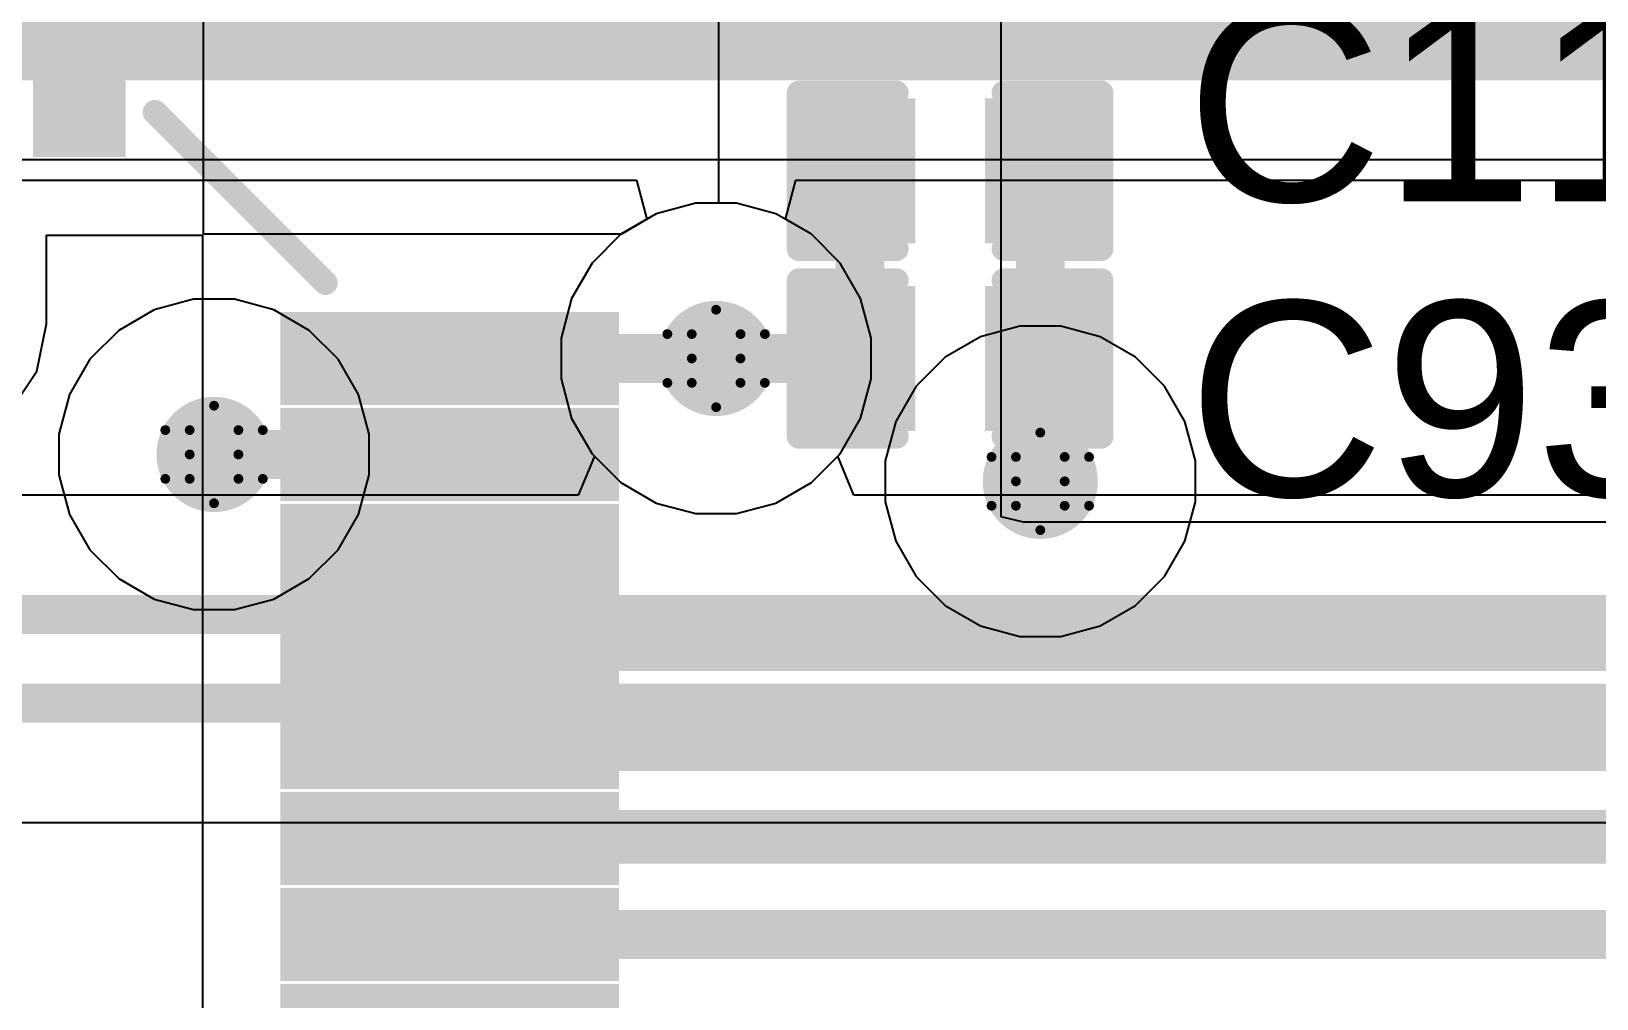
# Model space of a CAD drawing. Header units: inches. Extents: x -3 to 5437, y -3 to 5435.
# Drawn here: x 113.22 to 121.38, y 73.89 to 78.93 of the extents above; entities that cross this region are included whole.
import ezdxf

# ---------------------------------------------------------------- set-up
doc = ezdxf.new("R2010")
doc.units = ezdxf.units.IN
for name, color, linetype in [('Bottom Layer', 5, 'Continuous'), ('Drill Drawing', 1, 'Continuous'), ('GND', 16, 'Continuous'), ('PWR', 76, 'Continuous'), ('Top Layer', 1, 'Continuous'), ('Top Overlay', 2, 'Continuous'), ('Top Paste', 8, 'Continuous'), ('Top Solder', 216, 'Continuous'), ('Via Holes', 16, 'Continuous')]:
    doc.layers.add(name, color=color, linetype=linetype)
doc.styles.add('Arial', font='', dxfattribs={"height": 0.2})
doc.styles.get('Arial').set_extended_font_data('Arial')

# ---------------------------------------------------------------- blocks, each defined once
blk = doc.blocks.new('C___0402_45')
at = {"layer": 'Top Layer'}
for points in [[(-0.6985, -0.3175), (-0.6985, 0.3175), (-0.2413, 0.3175), (-0.2413, -0.3175)], [(0.2413, -0.3175), (0.2413, 0.3175), (0.6985, 0.3175), (0.6985, -0.3175)]]:
    blk.add_hatch(color=1, dxfattribs=at).paths.add_polyline_path(points)
at = {"layer": 'Top Paste'}
for points in [[(-0.6985, -0.3175), (-0.6985, 0.3175), (-0.2413, 0.3175), (-0.2413, -0.3175)], [(0.2413, -0.3175), (0.2413, 0.3175), (0.6985, 0.3175), (0.6985, -0.3175)]]:
    blk.add_hatch(color=8, dxfattribs=at).paths.add_polyline_path(points)
at = {"layer": 'Top Solder'}
for points in [[(-0.7585, -0.3775), (-0.7585, 0.3775), (-0.1813, 0.3775), (-0.1813, -0.3775)], [(0.1813, -0.3775), (0.1813, 0.3775), (0.7585, 0.3775), (0.7585, -0.3775)]]:
    blk.add_hatch(color=216, dxfattribs=at).paths.add_polyline_path(points)
at = {"layer": 'Top Overlay'}
for points in [[(-0.7874, -0.4064, 0.127, 0.127, 0), (-0.7874, 0.4064, 0.127, 0.127, 0)], [(-0.7874, 0.4064, 0.127, 0.127, 0), (-0.2794, 0.4064, 0.127, 0.127, 0)], [(0.2794, 0.4064, 0.127, 0.127, 0), (0.7874, 0.4064, 0.127, 0.127, 0)], [(0.7874, -0.4064, 0.127, 0.127, 0), (0.7874, 0.4064, 0.127, 0.127, 0)], [(-0.7874, -0.4064, 0.127, 0.127, 0), (-0.2794, -0.4064, 0.127, 0.127, 0)], [(0.2794, -0.4064, 0.127, 0.127, 0), (0.7874, -0.4064, 0.127, 0.127, 0)]]:
    blk.add_lwpolyline(points, format="xyseb", dxfattribs=at)
for points in [[(-0.8191, 0.4064, 0.0635, 0.0635, 1), (-0.7556, 0.4064, 0.0635, 0.0635, 1)], [(-0.8191, 0.4064, 0.0635, 0.0635, 1), (-0.7556, 0.4064, 0.0635, 0.0635, 1)], [(-0.3111, 0.4064, 0.0635, 0.0635, 1), (-0.2477, 0.4064, 0.0635, 0.0635, 1)], [(0.2477, 0.4064, 0.0635, 0.0635, 1), (0.3111, 0.4064, 0.0635, 0.0635, 1)], [(0.7556, 0.4064, 0.0635, 0.0635, 1), (0.8191, 0.4064, 0.0635, 0.0635, 1)], [(0.7556, 0.4064, 0.0635, 0.0635, 1), (0.8191, 0.4064, 0.0635, 0.0635, 1)], [(-0.8191, -0.4064, 0.0635, 0.0635, 1), (-0.7556, -0.4064, 0.0635, 0.0635, 1)], [(-0.8191, -0.4064, 0.0635, 0.0635, 1), (-0.7556, -0.4064, 0.0635, 0.0635, 1)], [(-0.3111, -0.4064, 0.0635, 0.0635, 1), (-0.2477, -0.4064, 0.0635, 0.0635, 1)], [(0.2477, -0.4064, 0.0635, 0.0635, 1), (0.3111, -0.4064, 0.0635, 0.0635, 1)], [(0.7556, -0.4064, 0.0635, 0.0635, 1), (0.8191, -0.4064, 0.0635, 0.0635, 1)], [(0.7556, -0.4064, 0.0635, 0.0635, 1), (0.8191, -0.4064, 0.0635, 0.0635, 1)]]:
    blk.add_lwpolyline(points, format="xyseb", close=True, dxfattribs=at)
blk = doc.blocks.new('C___0402_50')
at = {"layer": 'Top Layer'}
for points in [[(-0.6985, -0.3175), (-0.6985, 0.3175), (-0.2413, 0.3175), (-0.2413, -0.3175)], [(0.2413, -0.3175), (0.2413, 0.3175), (0.6985, 0.3175), (0.6985, -0.3175)]]:
    blk.add_hatch(color=1, dxfattribs=at).paths.add_polyline_path(points)
at = {"layer": 'Top Paste'}
for points in [[(-0.6985, -0.3175), (-0.6985, 0.3175), (-0.2413, 0.3175), (-0.2413, -0.3175)], [(0.2413, -0.3175), (0.2413, 0.3175), (0.6985, 0.3175), (0.6985, -0.3175)]]:
    blk.add_hatch(color=8, dxfattribs=at).paths.add_polyline_path(points)
at = {"layer": 'Top Solder'}
for points in [[(-0.7585, -0.3775), (-0.7585, 0.3775), (-0.1813, 0.3775), (-0.1813, -0.3775)], [(0.1813, -0.3775), (0.1813, 0.3775), (0.7585, 0.3775), (0.7585, -0.3775)]]:
    blk.add_hatch(color=216, dxfattribs=at).paths.add_polyline_path(points)
at = {"layer": 'Top Overlay'}
for points in [[(-0.7874, -0.4064, 0.127, 0.127, 0), (-0.7874, 0.4064, 0.127, 0.127, 0)], [(-0.7874, 0.4064, 0.127, 0.127, 0), (-0.2794, 0.4064, 0.127, 0.127, 0)], [(0.2794, 0.4064, 0.127, 0.127, 0), (0.7874, 0.4064, 0.127, 0.127, 0)], [(0.7874, -0.4064, 0.127, 0.127, 0), (0.7874, 0.4064, 0.127, 0.127, 0)], [(-0.7874, -0.4064, 0.127, 0.127, 0), (-0.2794, -0.4064, 0.127, 0.127, 0)], [(0.2794, -0.4064, 0.127, 0.127, 0), (0.7874, -0.4064, 0.127, 0.127, 0)]]:
    blk.add_lwpolyline(points, format="xyseb", dxfattribs=at)
for points in [[(-0.8191, 0.4064, 0.0635, 0.0635, 1), (-0.7556, 0.4064, 0.0635, 0.0635, 1)], [(-0.8191, 0.4064, 0.0635, 0.0635, 1), (-0.7556, 0.4064, 0.0635, 0.0635, 1)], [(-0.3111, 0.4064, 0.0635, 0.0635, 1), (-0.2477, 0.4064, 0.0635, 0.0635, 1)], [(0.2477, 0.4064, 0.0635, 0.0635, 1), (0.3111, 0.4064, 0.0635, 0.0635, 1)], [(0.7556, 0.4064, 0.0635, 0.0635, 1), (0.8191, 0.4064, 0.0635, 0.0635, 1)], [(0.7556, 0.4064, 0.0635, 0.0635, 1), (0.8191, 0.4064, 0.0635, 0.0635, 1)], [(-0.8191, -0.4064, 0.0635, 0.0635, 1), (-0.7556, -0.4064, 0.0635, 0.0635, 1)], [(-0.8191, -0.4064, 0.0635, 0.0635, 1), (-0.7556, -0.4064, 0.0635, 0.0635, 1)], [(-0.3111, -0.4064, 0.0635, 0.0635, 1), (-0.2477, -0.4064, 0.0635, 0.0635, 1)], [(0.2477, -0.4064, 0.0635, 0.0635, 1), (0.3111, -0.4064, 0.0635, 0.0635, 1)], [(0.7556, -0.4064, 0.0635, 0.0635, 1), (0.8191, -0.4064, 0.0635, 0.0635, 1)], [(0.7556, -0.4064, 0.0635, 0.0635, 1), (0.8191, -0.4064, 0.0635, 0.0635, 1)]]:
    blk.add_lwpolyline(points, format="xyseb", close=True, dxfattribs=at)
blk = doc.blocks.new('LQFP_144_20_20__162')
at = {"layer": 'Top Layer'}
for points in [[(8.61, 9.9), (8.61, 11.46), (8.89, 11.46), (8.89, 9.9)], [(9.9, 8.89), (11.46, 8.89), (11.46, 8.61), (9.9, 8.61)], [(9.9, 8.39), (11.46, 8.39), (11.46, 8.11), (9.9, 8.11)], [(9.9, 7.89), (11.46, 7.89), (11.46, 7.61), (9.9, 7.61)], [(9.9, 7.39), (11.46, 7.39), (11.46, 7.11), (9.9, 7.11)], [(9.9, 6.89), (11.46, 6.89), (11.46, 6.61), (9.9, 6.61)], [(9.9, 6.39), (11.46, 6.39), (11.46, 6.11), (9.9, 6.11)], [(9.9, 5.89), (11.46, 5.89), (11.46, 5.61), (9.9, 5.61)]]:
    blk.add_hatch(color=1, dxfattribs=at).paths.add_polyline_path(points)
at = {"layer": 'Top Paste'}
for points in [[(8.61, 9.9), (8.61, 11.46), (8.89, 11.46), (8.89, 9.9)], [(9.9, 8.89), (11.46, 8.89), (11.46, 8.61), (9.9, 8.61)], [(9.9, 8.39), (11.46, 8.39), (11.46, 8.11), (9.9, 8.11)], [(9.9, 7.89), (11.46, 7.89), (11.46, 7.61), (9.9, 7.61)], [(9.9, 7.39), (11.46, 7.39), (11.46, 7.11), (9.9, 7.11)], [(9.9, 6.89), (11.46, 6.89), (11.46, 6.61), (9.9, 6.61)], [(9.9, 6.39), (11.46, 6.39), (11.46, 6.11), (9.9, 6.11)], [(9.9, 5.89), (11.46, 5.89), (11.46, 5.61), (9.9, 5.61)]]:
    blk.add_hatch(color=8, dxfattribs=at).paths.add_polyline_path(points)
at = {"layer": 'Top Solder'}
for points in [[(8.5084, 9.7984), (8.5084, 11.5616), (8.9916, 11.5616), (8.9916, 9.7984)], [(9.7984, 8.9916), (11.5616, 8.9916), (11.5616, 8.5084), (9.7984, 8.5084)], [(9.7984, 8.4916), (11.5616, 8.4916), (11.5616, 8.0084), (9.7984, 8.0084)], [(9.7984, 7.9916), (11.5616, 7.9916), (11.5616, 7.5084), (9.7984, 7.5084)], [(9.7984, 7.4916), (11.5616, 7.4916), (11.5616, 7.0084), (9.7984, 7.0084)], [(9.7984, 6.9916), (11.5616, 6.9916), (11.5616, 6.5084), (9.7984, 6.5084)], [(9.7984, 6.4916), (11.5616, 6.4916), (11.5616, 6.0084), (9.7984, 6.0084)], [(9.7984, 5.9916), (11.5616, 5.9916), (11.5616, 5.5084), (9.7984, 5.5084)], [(9.7984, 5.4916), (11.5616, 5.4916), (11.5616, 5.0084), (9.7984, 5.0084)]]:
    blk.add_hatch(color=216, dxfattribs=at).paths.add_polyline_path(points)
at = {"layer": 'Top Overlay'}
blk.add_lwpolyline([(9.144, 10.033, 0.127, 0.127, 0), (10.033, 9.144, 0.127, 0.127, 0)], format="xyseb", dxfattribs=at)
for points in [[(9.1122, 10.033, 0.0635, 0.0635, 1), (9.1758, 10.033, 0.0635, 0.0635, 1)], [(10.0013, 9.144, 0.0635, 0.0635, 1), (10.0648, 9.144, 0.0635, 0.0635, 1)]]:
    blk.add_lwpolyline(points, format="xyseb", close=True, dxfattribs=at)

msp = doc.modelspace()

# ---------------------------------------------------------------- hatches: boundary and pattern name
at = {"layer": 'Bottom Layer'}
h = msp.add_hatch(color=5, dxfattribs=at)
edge = h.paths.add_edge_path()
edge.add_arc((116.7892, 77.2293), 0.3, 0, 360)
h = msp.add_hatch(color=5, dxfattribs=at)
edge = h.paths.add_edge_path()
edge.add_arc((114.173, 76.7293), 0.3, 0, 360)
h = msp.add_hatch(color=5, dxfattribs=at)
edge = h.paths.add_edge_path()
edge.add_arc((118.4783, 76.5893), 0.3, 0, 360)
at = {"layer": 'GND'}
h = msp.add_hatch(color=16, dxfattribs=at)
edge = h.paths.add_edge_path()
edge.add_arc((116.7892, 77.2293), 0.3, 0, 360)
h = msp.add_hatch(color=16, dxfattribs=at)
edge = h.paths.add_edge_path()
edge.add_arc((114.173, 76.7293), 0.3, 0, 360)
h = msp.add_hatch(color=16, dxfattribs=at)
edge = h.paths.add_edge_path()
edge.add_arc((118.4783, 76.5893), 0.3, 0, 360)
at = {"layer": 'PWR'}
h = msp.add_hatch(color=76, dxfattribs=at)
edge = h.paths.add_edge_path()
edge.add_arc((116.7892, 77.2293), 0.3, 0, 360)
h = msp.add_hatch(color=76, dxfattribs=at)
edge = h.paths.add_edge_path()
edge.add_arc((114.173, 76.7293), 0.3, 0, 360)
h = msp.add_hatch(color=76, dxfattribs=at)
edge = h.paths.add_edge_path()
edge.add_arc((118.4783, 76.5893), 0.3, 0, 360)
at = {"layer": 'Top Layer'}
h = msp.add_hatch(color=1, dxfattribs=at)
edge = h.paths.add_edge_path()
edge.add_arc((116.7892, 77.2293), 0.3, 0, 360)
h = msp.add_hatch(color=1, dxfattribs=at)
edge = h.paths.add_edge_path()
edge.add_arc((114.173, 76.7293), 0.3, 0, 360)
h = msp.add_hatch(color=1, dxfattribs=at)
edge = h.paths.add_edge_path()
edge.add_arc((118.4783, 76.5893), 0.3, 0, 360)
at = {"layer": 'Via Holes'}
h = msp.add_hatch(color=7, dxfattribs=at)
edge = h.paths.add_edge_path()
edge.add_arc((116.7892, 77.2293), 0.15, 0, 360)
h = msp.add_hatch(color=7, dxfattribs=at)
edge = h.paths.add_edge_path()
edge.add_arc((114.173, 76.7293), 0.15, 0, 360)
h = msp.add_hatch(color=7, dxfattribs=at)
edge = h.paths.add_edge_path()
edge.add_arc((118.4783, 76.5893), 0.15, 0, 360)

# ---------------------------------------------------------------- linework, layer by layer
at = {"layer": 'Bottom Layer'}
for p, q in [((112.7183, 78.2658), (128.3037, 78.2658)), ((116.4773, 77.9822), (116.2931, 77.8758)), ((116.6828, 78.0373), (116.4773, 77.9822)), ((116.8956, 78.0373), (116.6828, 78.0373)), ((117.1011, 77.9822), (116.8956, 78.0373)), ((117.2853, 77.8758), (117.1011, 77.9822)), ((116.2931, 77.8758), (116.1426, 77.7254)), ((117.4358, 77.7254), (117.2853, 77.8758)), ((116.1426, 77.7254), (116.0363, 77.5412)), ((117.5421, 77.5412), (117.4358, 77.7254)), ((116.0363, 77.5412), (115.9812, 77.3356)), ((117.5972, 77.3356), (117.5421, 77.5412)), ((115.9812, 77.3356), (115.9812, 77.1229)), ((117.5972, 77.1229), (117.5972, 77.3356)), ((115.9812, 77.1229), (116.0363, 76.9174)), ((117.5421, 76.9174), (117.5972, 77.1229)), ((116.0363, 76.9174), (116.1426, 76.7332)), ((117.4358, 76.7332), (117.5421, 76.9174)), ((116.1426, 76.7332), (116.2931, 76.5827)), ((117.2853, 76.5827), (117.4358, 76.7332)), ((116.2931, 76.5827), (116.4773, 76.4763)), ((117.1011, 76.4763), (117.2853, 76.5827)), ((116.4773, 76.4763), (116.6828, 76.4213)), ((116.8956, 76.4213), (117.1011, 76.4763)), ((116.6828, 76.4213), (116.8956, 76.4213))]:
    msp.add_line(p, q, dxfattribs=at)
msp.add_lwpolyline([(100.7618, 78.9132, 0.254, 0.254, 0), (128.3037, 78.9132, 0.254, 0.254, 0)], format="xyseb", dxfattribs=at)
at = {"layer": 'Drill Drawing'}
for points in [[(116.6622, 77.3563, 0.0508, 0.0508, 0), (116.7892, 77.4833, 0.0508, 0.0508, 0)], [(116.7892, 77.4833, 0.0508, 0.0508, 0), (116.9162, 77.3563, 0.0508, 0.0508, 0)], [(116.5352, 77.3563, 0.0508, 0.0508, 0), (116.6622, 77.2293, 0.0508, 0.0508, 0)], [(116.5352, 77.3563, 0.0508, 0.0508, 0), (116.6622, 77.3563, 0.0508, 0.0508, 0)], [(116.9162, 77.3563, 0.0508, 0.0508, 0), (117.0432, 77.3563, 0.0508, 0.0508, 0)], [(116.9162, 77.2293, 0.0508, 0.0508, 0), (117.0432, 77.3563, 0.0508, 0.0508, 0)], [(116.5352, 77.1023, 0.0508, 0.0508, 0), (116.6622, 77.2293, 0.0508, 0.0508, 0)], [(116.9162, 77.2293, 0.0508, 0.0508, 0), (117.0432, 77.1023, 0.0508, 0.0508, 0)], [(116.5352, 77.1023, 0.0508, 0.0508, 0), (116.6622, 77.1023, 0.0508, 0.0508, 0)], [(116.6622, 77.1023, 0.0508, 0.0508, 0), (116.7892, 76.9753, 0.0508, 0.0508, 0)], [(116.7892, 76.9753, 0.0508, 0.0508, 0), (116.9162, 77.1023, 0.0508, 0.0508, 0)], [(116.9162, 77.1023, 0.0508, 0.0508, 0), (117.0432, 77.1023, 0.0508, 0.0508, 0)], [(114.046, 76.8563, 0.0508, 0.0508, 0), (114.173, 76.9833, 0.0508, 0.0508, 0)], [(114.173, 76.9833, 0.0508, 0.0508, 0), (114.3, 76.8563, 0.0508, 0.0508, 0)], [(113.919, 76.8563, 0.0508, 0.0508, 0), (114.046, 76.7293, 0.0508, 0.0508, 0)], [(113.919, 76.8563, 0.0508, 0.0508, 0), (114.046, 76.8563, 0.0508, 0.0508, 0)], [(114.3, 76.8563, 0.0508, 0.0508, 0), (114.427, 76.8563, 0.0508, 0.0508, 0)], [(114.3, 76.7293, 0.0508, 0.0508, 0), (114.427, 76.8563, 0.0508, 0.0508, 0)], [(118.3513, 76.7163, 0.0508, 0.0508, 0), (118.4783, 76.8433, 0.0508, 0.0508, 0)], [(118.4783, 76.8433, 0.0508, 0.0508, 0), (118.6053, 76.7163, 0.0508, 0.0508, 0)], [(113.919, 76.6023, 0.0508, 0.0508, 0), (114.046, 76.7293, 0.0508, 0.0508, 0)], [(114.3, 76.7293, 0.0508, 0.0508, 0), (114.427, 76.6023, 0.0508, 0.0508, 0)], [(118.2243, 76.7163, 0.0508, 0.0508, 0), (118.3513, 76.5893, 0.0508, 0.0508, 0)], [(118.2243, 76.7163, 0.0508, 0.0508, 0), (118.3513, 76.7163, 0.0508, 0.0508, 0)], [(118.6053, 76.7163, 0.0508, 0.0508, 0), (118.7323, 76.7163, 0.0508, 0.0508, 0)], [(118.6053, 76.5893, 0.0508, 0.0508, 0), (118.7323, 76.7163, 0.0508, 0.0508, 0)], [(113.919, 76.6023, 0.0508, 0.0508, 0), (114.046, 76.6023, 0.0508, 0.0508, 0)], [(114.046, 76.6023, 0.0508, 0.0508, 0), (114.173, 76.4753, 0.0508, 0.0508, 0)], [(114.173, 76.4753, 0.0508, 0.0508, 0), (114.3, 76.6023, 0.0508, 0.0508, 0)], [(114.3, 76.6023, 0.0508, 0.0508, 0), (114.427, 76.6023, 0.0508, 0.0508, 0)], [(118.2243, 76.4623, 0.0508, 0.0508, 0), (118.3513, 76.5893, 0.0508, 0.0508, 0)], [(118.6053, 76.5893, 0.0508, 0.0508, 0), (118.7323, 76.4623, 0.0508, 0.0508, 0)], [(118.2243, 76.4623, 0.0508, 0.0508, 0), (118.3513, 76.4623, 0.0508, 0.0508, 0)], [(118.3513, 76.4623, 0.0508, 0.0508, 0), (118.4783, 76.3353, 0.0508, 0.0508, 0)], [(118.4783, 76.3353, 0.0508, 0.0508, 0), (118.6053, 76.4623, 0.0508, 0.0508, 0)], [(118.6053, 76.4623, 0.0508, 0.0508, 0), (118.7323, 76.4623, 0.0508, 0.0508, 0)]]:
    msp.add_lwpolyline(points, format="xyseb", dxfattribs=at)
for points in [[(116.7765, 77.4833, 0.0254, 0.0254, 1), (116.8019, 77.4833, 0.0254, 0.0254, 1)], [(116.7765, 77.4833, 0.0254, 0.0254, 1), (116.8019, 77.4833, 0.0254, 0.0254, 1)], [(116.5225, 77.3563, 0.0254, 0.0254, 1), (116.5479, 77.3563, 0.0254, 0.0254, 1)], [(116.5225, 77.3563, 0.0254, 0.0254, 1), (116.5479, 77.3563, 0.0254, 0.0254, 1)], [(116.6495, 77.3563, 0.0254, 0.0254, 1), (116.6749, 77.3563, 0.0254, 0.0254, 1)], [(116.6495, 77.3563, 0.0254, 0.0254, 1), (116.6749, 77.3563, 0.0254, 0.0254, 1)], [(116.9035, 77.3563, 0.0254, 0.0254, 1), (116.9289, 77.3563, 0.0254, 0.0254, 1)], [(116.9035, 77.3563, 0.0254, 0.0254, 1), (116.9289, 77.3563, 0.0254, 0.0254, 1)], [(117.0305, 77.3563, 0.0254, 0.0254, 1), (117.0559, 77.3563, 0.0254, 0.0254, 1)], [(117.0305, 77.3563, 0.0254, 0.0254, 1), (117.0559, 77.3563, 0.0254, 0.0254, 1)], [(116.6495, 77.2293, 0.0254, 0.0254, 1), (116.6749, 77.2293, 0.0254, 0.0254, 1)], [(116.6495, 77.2293, 0.0254, 0.0254, 1), (116.6749, 77.2293, 0.0254, 0.0254, 1)], [(116.9035, 77.2293, 0.0254, 0.0254, 1), (116.9289, 77.2293, 0.0254, 0.0254, 1)], [(116.9035, 77.2293, 0.0254, 0.0254, 1), (116.9289, 77.2293, 0.0254, 0.0254, 1)], [(116.5225, 77.1023, 0.0254, 0.0254, 1), (116.5479, 77.1023, 0.0254, 0.0254, 1)], [(116.5225, 77.1023, 0.0254, 0.0254, 1), (116.5479, 77.1023, 0.0254, 0.0254, 1)], [(116.6495, 77.1023, 0.0254, 0.0254, 1), (116.6749, 77.1023, 0.0254, 0.0254, 1)], [(116.6495, 77.1023, 0.0254, 0.0254, 1), (116.6749, 77.1023, 0.0254, 0.0254, 1)], [(116.9035, 77.1023, 0.0254, 0.0254, 1), (116.9289, 77.1023, 0.0254, 0.0254, 1)], [(116.9035, 77.1023, 0.0254, 0.0254, 1), (116.9289, 77.1023, 0.0254, 0.0254, 1)], [(117.0305, 77.1023, 0.0254, 0.0254, 1), (117.0559, 77.1023, 0.0254, 0.0254, 1)], [(117.0305, 77.1023, 0.0254, 0.0254, 1), (117.0559, 77.1023, 0.0254, 0.0254, 1)], [(114.1603, 76.9833, 0.0254, 0.0254, 1), (114.1857, 76.9833, 0.0254, 0.0254, 1)], [(114.1603, 76.9833, 0.0254, 0.0254, 1), (114.1857, 76.9833, 0.0254, 0.0254, 1)], [(116.7765, 76.9753, 0.0254, 0.0254, 1), (116.8019, 76.9753, 0.0254, 0.0254, 1)], [(116.7765, 76.9753, 0.0254, 0.0254, 1), (116.8019, 76.9753, 0.0254, 0.0254, 1)], [(113.9063, 76.8563, 0.0254, 0.0254, 1), (113.9317, 76.8563, 0.0254, 0.0254, 1)], [(113.9063, 76.8563, 0.0254, 0.0254, 1), (113.9317, 76.8563, 0.0254, 0.0254, 1)], [(114.0333, 76.8563, 0.0254, 0.0254, 1), (114.0587, 76.8563, 0.0254, 0.0254, 1)], [(114.0333, 76.8563, 0.0254, 0.0254, 1), (114.0587, 76.8563, 0.0254, 0.0254, 1)], [(114.2873, 76.8563, 0.0254, 0.0254, 1), (114.3127, 76.8563, 0.0254, 0.0254, 1)], [(114.2873, 76.8563, 0.0254, 0.0254, 1), (114.3127, 76.8563, 0.0254, 0.0254, 1)], [(114.4143, 76.8563, 0.0254, 0.0254, 1), (114.4397, 76.8563, 0.0254, 0.0254, 1)], [(114.4143, 76.8563, 0.0254, 0.0254, 1), (114.4397, 76.8563, 0.0254, 0.0254, 1)], [(118.4656, 76.8433, 0.0254, 0.0254, 1), (118.491, 76.8433, 0.0254, 0.0254, 1)], [(118.4656, 76.8433, 0.0254, 0.0254, 1), (118.491, 76.8433, 0.0254, 0.0254, 1)], [(114.0333, 76.7293, 0.0254, 0.0254, 1), (114.0587, 76.7293, 0.0254, 0.0254, 1)], [(114.0333, 76.7293, 0.0254, 0.0254, 1), (114.0587, 76.7293, 0.0254, 0.0254, 1)], [(114.2873, 76.7293, 0.0254, 0.0254, 1), (114.3127, 76.7293, 0.0254, 0.0254, 1)], [(114.2873, 76.7293, 0.0254, 0.0254, 1), (114.3127, 76.7293, 0.0254, 0.0254, 1)], [(118.2116, 76.7163, 0.0254, 0.0254, 1), (118.237, 76.7163, 0.0254, 0.0254, 1)], [(118.2116, 76.7163, 0.0254, 0.0254, 1), (118.237, 76.7163, 0.0254, 0.0254, 1)], [(118.3386, 76.7163, 0.0254, 0.0254, 1), (118.364, 76.7163, 0.0254, 0.0254, 1)], [(118.3386, 76.7163, 0.0254, 0.0254, 1), (118.364, 76.7163, 0.0254, 0.0254, 1)], [(118.5926, 76.7163, 0.0254, 0.0254, 1), (118.618, 76.7163, 0.0254, 0.0254, 1)], [(118.5926, 76.7163, 0.0254, 0.0254, 1), (118.618, 76.7163, 0.0254, 0.0254, 1)], [(118.7196, 76.7163, 0.0254, 0.0254, 1), (118.745, 76.7163, 0.0254, 0.0254, 1)], [(118.7196, 76.7163, 0.0254, 0.0254, 1), (118.745, 76.7163, 0.0254, 0.0254, 1)], [(113.9063, 76.6023, 0.0254, 0.0254, 1), (113.9317, 76.6023, 0.0254, 0.0254, 1)], [(113.9063, 76.6023, 0.0254, 0.0254, 1), (113.9317, 76.6023, 0.0254, 0.0254, 1)], [(114.0333, 76.6023, 0.0254, 0.0254, 1), (114.0587, 76.6023, 0.0254, 0.0254, 1)], [(114.0333, 76.6023, 0.0254, 0.0254, 1), (114.0587, 76.6023, 0.0254, 0.0254, 1)], [(114.2873, 76.6023, 0.0254, 0.0254, 1), (114.3127, 76.6023, 0.0254, 0.0254, 1)], [(114.2873, 76.6023, 0.0254, 0.0254, 1), (114.3127, 76.6023, 0.0254, 0.0254, 1)], [(114.4143, 76.6023, 0.0254, 0.0254, 1), (114.4397, 76.6023, 0.0254, 0.0254, 1)], [(114.4143, 76.6023, 0.0254, 0.0254, 1), (114.4397, 76.6023, 0.0254, 0.0254, 1)], [(118.3386, 76.5893, 0.0254, 0.0254, 1), (118.364, 76.5893, 0.0254, 0.0254, 1)], [(118.3386, 76.5893, 0.0254, 0.0254, 1), (118.364, 76.5893, 0.0254, 0.0254, 1)], [(118.5926, 76.5893, 0.0254, 0.0254, 1), (118.618, 76.5893, 0.0254, 0.0254, 1)], [(118.5926, 76.5893, 0.0254, 0.0254, 1), (118.618, 76.5893, 0.0254, 0.0254, 1)], [(114.1603, 76.4753, 0.0254, 0.0254, 1), (114.1857, 76.4753, 0.0254, 0.0254, 1)], [(114.1603, 76.4753, 0.0254, 0.0254, 1), (114.1857, 76.4753, 0.0254, 0.0254, 1)], [(118.2116, 76.4623, 0.0254, 0.0254, 1), (118.237, 76.4623, 0.0254, 0.0254, 1)], [(118.2116, 76.4623, 0.0254, 0.0254, 1), (118.237, 76.4623, 0.0254, 0.0254, 1)], [(118.3386, 76.4623, 0.0254, 0.0254, 1), (118.364, 76.4623, 0.0254, 0.0254, 1)], [(118.3386, 76.4623, 0.0254, 0.0254, 1), (118.364, 76.4623, 0.0254, 0.0254, 1)], [(118.5926, 76.4623, 0.0254, 0.0254, 1), (118.618, 76.4623, 0.0254, 0.0254, 1)], [(118.5926, 76.4623, 0.0254, 0.0254, 1), (118.618, 76.4623, 0.0254, 0.0254, 1)], [(118.7196, 76.4623, 0.0254, 0.0254, 1), (118.745, 76.4623, 0.0254, 0.0254, 1)], [(118.7196, 76.4623, 0.0254, 0.0254, 1), (118.745, 76.4623, 0.0254, 0.0254, 1)], [(118.4656, 76.3353, 0.0254, 0.0254, 1), (118.491, 76.3353, 0.0254, 0.0254, 1)], [(118.4656, 76.3353, 0.0254, 0.0254, 1), (118.491, 76.3353, 0.0254, 0.0254, 1)]]:
    msp.add_lwpolyline(points, format="xyseb", close=True, dxfattribs=at)
at = {"layer": 'GND'}
for p, q in [((112.8483, 78.1572), (116.374, 78.1572)), ((116.374, 78.1572), (116.4285, 77.954)), ((117.1499, 77.954), (117.2044, 78.1572)), ((117.2044, 78.1572), (123.5132, 78.1572)), ((116.4285, 77.954), (116.2931, 77.8758)), ((117.2853, 77.8758), (117.1499, 77.954)), ((116.2931, 77.8758), (116.1426, 77.7254)), ((117.4358, 77.7254), (117.2853, 77.8758)), ((116.1426, 77.7254), (116.0363, 77.5412)), ((117.5421, 77.5412), (117.4358, 77.7254)), ((116.0363, 77.5412), (115.9812, 77.3356)), ((117.5972, 77.3356), (117.5421, 77.5412)), ((115.9812, 77.3356), (115.9812, 77.1229)), ((117.5972, 77.1229), (117.5972, 77.3356)), ((115.9812, 77.1229), (116.0363, 76.9174)), ((117.5421, 76.9174), (117.5972, 77.1229)), ((116.0363, 76.9174), (116.1426, 76.7332)), ((117.4358, 76.7332), (117.5421, 76.9174)), ((116.155, 76.7208), (116.0709, 76.5176)), ((116.1426, 76.7332), (116.155, 76.7208)), ((117.4234, 76.7208), (117.4358, 76.7332)), ((117.5075, 76.5176), (117.4234, 76.7208)), ((116.0709, 76.5176), (112.8597, 76.5176)), ((137.5527, 76.5176), (117.5075, 76.5176)), ((107.7864, 74.8117), (130.5608, 74.8117))]:
    msp.add_line(p, q, dxfattribs=at)
for points in [[(109.6845, 78.7787, 0.2032, 0.2032, 0), (123.7706, 78.7787, 0.2032, 0.2032, 0)], [(108.6138, 75.896, 0.2032, 0.2032, 0), (138.4831, 75.896, 0.2032, 0.2032, 0)], [(107.7864, 75.4332, 0.2032, 0.2032, 0), (138.1284, 75.4332, 0.2032, 0.2032, 0)]]:
    msp.add_lwpolyline(points, format="xyseb", dxfattribs=at)
at = {"layer": 'PWR'}
for p, q in [((114.0666, 77.5373), (113.8611, 77.4822)), ((114.2794, 77.5373), (114.0666, 77.5373)), ((114.4849, 77.4822), (114.2794, 77.5373)), ((113.8611, 77.4822), (113.6769, 77.3758)), ((114.6691, 77.3758), (114.4849, 77.4822)), ((113.6769, 77.3758), (113.5264, 77.2254)), ((114.8196, 77.2254), (114.6691, 77.3758)), ((118.1664, 77.3422), (117.9822, 77.2358)), ((118.3719, 77.3973), (118.1664, 77.3422)), ((118.5847, 77.3973), (118.3719, 77.3973)), ((118.7902, 77.3422), (118.5847, 77.3973)), ((118.9744, 77.2358), (118.7902, 77.3422)), ((113.5264, 77.2254), (113.4201, 77.0411)), ((114.9259, 77.0411), (114.8196, 77.2254)), ((117.9822, 77.2358), (117.8317, 77.0854)), ((119.1249, 77.0854), (118.9744, 77.2358)), ((117.8317, 77.0854), (117.7254, 76.9011)), ((119.2312, 76.9011), (119.1249, 77.0854)), ((113.4201, 77.0411), (113.365, 76.8356)), ((114.981, 76.8356), (114.9259, 77.0411)), ((113.365, 76.8356), (113.365, 76.6229)), ((114.981, 76.6229), (114.981, 76.8356)), ((117.7254, 76.9011), (117.6703, 76.6956)), ((119.2863, 76.6956), (119.2312, 76.9011)), ((117.6703, 76.6956), (117.6703, 76.4829)), ((119.2863, 76.4829), (119.2863, 76.6956)), ((113.365, 76.6229), (113.4201, 76.4174)), ((114.9259, 76.4174), (114.981, 76.6229)), ((117.6703, 76.4829), (117.7254, 76.2774)), ((119.2312, 76.2774), (119.2863, 76.4829)), ((113.4201, 76.4174), (113.5264, 76.2331)), ((114.8196, 76.2331), (114.9259, 76.4174)), ((117.7254, 76.2774), (117.8317, 76.0931)), ((119.1249, 76.0931), (119.2312, 76.2774)), ((113.5264, 76.2331), (113.6769, 76.0827)), ((114.6691, 76.0827), (114.8196, 76.2331)), ((113.6769, 76.0827), (113.8611, 75.9763)), ((114.4849, 75.9763), (114.6691, 76.0827)), ((117.8317, 76.0931), (117.9822, 75.9427)), ((118.9744, 75.9427), (119.1249, 76.0931)), ((113.8611, 75.9763), (114.0666, 75.9213)), ((114.2794, 75.9213), (114.4849, 75.9763)), ((117.9822, 75.9427), (118.1664, 75.8363)), ((118.7902, 75.8363), (118.9744, 75.9427)), ((114.0666, 75.9213), (114.2794, 75.9213)), ((118.1664, 75.8363), (118.3719, 75.7813)), ((118.3719, 75.7813), (118.5847, 75.7813)), ((118.5847, 75.7813), (118.7902, 75.8363))]:
    msp.add_line(p, q, dxfattribs=at)
at = {"layer": 'Top Layer'}
for p, q in [((114.1188, 77.8773), (114.1188, 80.4473)), ((116.8019, 79.0321), (116.8019, 78.0373)), ((118.2751, 77.3811), (118.2751, 79.0321)), ((116.4773, 77.9822), (116.2956, 77.8773)), ((116.6828, 78.0373), (116.4773, 77.9822)), ((116.8019, 78.0373), (116.6828, 78.0373)), ((113.2993, 77.4103), (113.2993, 77.8713)), ((113.2993, 77.8713), (114.1128, 77.8713)), ((114.1128, 77.8713), (114.1128, 76.5813)), ((116.2956, 77.8773), (114.1188, 77.8773)), ((113.25, 77.1625), (113.2993, 77.4103)), ((118.2751, 76.4038), (118.2751, 77.3811)), ((113.1096, 76.9525), (113.25, 77.1625)), ((114.1128, 76.5813), (114.1128, 75.5813)), ((118.3909, 76.3767), (118.2751, 76.4038)), ((122.8059, 76.3767), (118.3909, 76.3767)), ((114.1128, 75.5813), (114.1128, 75.0813)), ((114.1128, 75.0813), (114.1128, 74.0813)), ((114.1128, 74.0813), (114.1128, 72.5813))]:
    msp.add_line(p, q, dxfattribs=at)
for points in [[(117.5385, 77.2293, 0.254, 0.254, 0), (117.5385, 78.2066, 0.254, 0.254, 0)], [(118.4783, 77.2293, 0.254, 0.254, 0), (118.4783, 78.2066, 0.254, 0.254, 0)], [(115.4008, 77.2293, 0.254, 0.254, 0), (116.7892, 77.2293, 0.254, 0.254, 0)], [(116.7892, 77.2293, 0.254, 0.254, 0), (117.5385, 77.2293, 0.254, 0.254, 0)], [(118.4783, 76.5893, 0.254, 0.254, 0), (118.4783, 77.2293, 0.254, 0.254, 0)], [(114.173, 76.7293, 0.254, 0.254, 0), (115.4008, 76.7293, 0.254, 0.254, 0)], [(115.4008, 75.7293, 0.254, 0.254, 0), (123.074, 75.7293, 0.254, 0.254, 0)], [(115.4008, 75.2293, 0.2794, 0.2794, 0), (116.0408, 75.2293, 0.2794, 0.2794, 0)], [(116.0408, 75.2293, 0.2794, 0.2794, 0), (116.0495, 75.2206, 0.2794, 0.2794, 0)], [(116.0495, 75.2206, 0.2794, 0.2794, 0), (123.2805, 75.2206, 0.2794, 0.2794, 0)], [(116.0408, 74.7293, 0.2794, 0.2794, 0), (116.0495, 74.738, 0.2794, 0.2794, 0)], [(116.0495, 74.738, 0.2794, 0.2794, 0), (123.4804, 74.738, 0.2794, 0.2794, 0)], [(115.4008, 74.7293, 0.2794, 0.2794, 0), (116.0408, 74.7293, 0.2794, 0.2794, 0)], [(115.4008, 74.2293, 0.254, 0.254, 0), (123.6003, 74.2293, 0.254, 0.254, 0)]]:
    msp.add_lwpolyline(points, format="xyseb", dxfattribs=at)
for points in [[(117.475, 78.2066, 0.127, 0.127, 1), (117.602, 78.2066, 0.127, 0.127, 1)], [(118.4148, 78.2066, 0.127, 0.127, 1), (118.5418, 78.2066, 0.127, 0.127, 1)], [(115.3373, 77.2293, 0.127, 0.127, 1), (115.4643, 77.2293, 0.127, 0.127, 1)], [(116.7257, 77.2293, 0.127, 0.127, 1), (116.8527, 77.2293, 0.127, 0.127, 1)], [(116.7257, 77.2293, 0.127, 0.127, 1), (116.8527, 77.2293, 0.127, 0.127, 1)], [(117.475, 77.2293, 0.127, 0.127, 1), (117.602, 77.2293, 0.127, 0.127, 1)], [(117.475, 77.2293, 0.127, 0.127, 1), (117.602, 77.2293, 0.127, 0.127, 1)], [(118.4148, 77.2293, 0.127, 0.127, 1), (118.5418, 77.2293, 0.127, 0.127, 1)], [(118.4148, 77.2293, 0.127, 0.127, 1), (118.5418, 77.2293, 0.127, 0.127, 1)], [(114.1095, 76.7293, 0.127, 0.127, 1), (114.2365, 76.7293, 0.127, 0.127, 1)], [(115.3373, 76.7293, 0.127, 0.127, 1), (115.4643, 76.7293, 0.127, 0.127, 1)], [(118.4148, 76.5893, 0.127, 0.127, 1), (118.5418, 76.5893, 0.127, 0.127, 1)], [(115.3373, 75.7293, 0.127, 0.127, 1), (115.4643, 75.7293, 0.127, 0.127, 1)], [(115.331, 75.2293, 0.1397, 0.1397, 1), (115.4707, 75.2293, 0.1397, 0.1397, 1)], [(115.971, 75.2293, 0.1397, 0.1397, 1), (116.1107, 75.2293, 0.1397, 0.1397, 1)], [(115.971, 75.2293, 0.1397, 0.1397, 1), (116.1107, 75.2293, 0.1397, 0.1397, 1)], [(115.9797, 75.2206, 0.1397, 0.1397, 1), (116.1194, 75.2206, 0.1397, 0.1397, 1)], [(115.9797, 75.2206, 0.1397, 0.1397, 1), (116.1194, 75.2206, 0.1397, 0.1397, 1)], [(115.9797, 74.738, 0.1397, 0.1397, 1), (116.1194, 74.738, 0.1397, 0.1397, 1)], [(115.9797, 74.738, 0.1397, 0.1397, 1), (116.1194, 74.738, 0.1397, 0.1397, 1)], [(115.331, 74.7293, 0.1397, 0.1397, 1), (115.4707, 74.7293, 0.1397, 0.1397, 1)], [(115.971, 74.7293, 0.1397, 0.1397, 1), (116.1107, 74.7293, 0.1397, 0.1397, 1)], [(115.971, 74.7293, 0.1397, 0.1397, 1), (116.1107, 74.7293, 0.1397, 0.1397, 1)], [(115.3373, 74.2293, 0.127, 0.127, 1), (115.4643, 74.2293, 0.127, 0.127, 1)]]:
    msp.add_lwpolyline(points, format="xyseb", close=True, dxfattribs=at)

# ---------------------------------------------------------------- block references
for name, p in [('LQFP_144_20_20__162', (104.7208, 68.4793)), ('C___0402_45', (118.0084, 78.2066)), ('C___0402_50', (118.0084, 77.2293))]:
    msp.add_blockref(name, p)

# ---------------------------------------------------------------- texts
at = {"layer": 'Top Overlay', "style": 'Arial'}
for s, p in [('C112', (119.238, 78.0473)), ('C93', (119.2464, 76.5112))]:
    msp.add_text(s, height=1.016, dxfattribs=at).set_placement(p)

doc.saveas('drawing.dxf')
